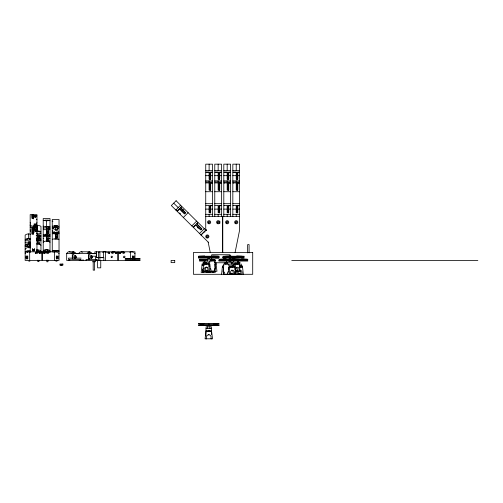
<?xml version="1.0" encoding="UTF-8"?>
<svg xmlns="http://www.w3.org/2000/svg" width="503" height="503" viewBox="0 0 503 503"><rect width="100%" height="100%" fill="white"/><g stroke="black" fill="none" stroke-linecap="round" stroke-linejoin="round"><path stroke-width="0.75" d="M235.329 264.044L234.983 269.765M235.649 270.601C236.894 269.948 236.963 270.853 235.643 270.212M236.517 270.463L235.567 270.413M233.637 265.465L233.763 264.044M205.444 271.343C203.401 271.626 206.299 271.658 205.947 271.324M205.419 271.482L204.954 271.601M205.74 271.538L205.35 271.538M205.859 271.381L205.689 271.695M206.84 270.18C209.5 270.513 205.274 270.501 206.764 270.256M207.154 270.249L207.437 270.564M207.406 270.52L206.651 270.413L207.079 270.526M231.135 273.632L231.581 273.242M231.795 273.544L231.72 273.242M231.87 273.494C232.707 273.022 231.223 273.896 231.399 273.324M239.409 273.544L239.862 273.324L238.818 273.638M239.296 273.211L238.799 273.657M221.571 274.298L222.464 265.898L223.967 265.898M223.376 274.298L223.621 272.041M227.444 274.298L227.689 272.041L228.771 272.041M228.274 272.041L228.815 267.074L232.166 267.03L232.166 265.898M229.249 274.298L229.921 265.898M235.058 274.298L235.303 272.041L236.391 272.041M235.894 272.041L236.045 270.62M236.869 274.298L237.278 270.539M231.424 273.431L231.097 273.45L231.877 273.431M239.503 273.381L238.655 273.443L239.044 273.28M208.449 334.803L208.802 334.772A2.257 2.257 0 0 1 211.059 337.029L211.059 338.84L212.53 338.84L211.625 331.609L205.979 331.565L205.073 338.84L206.544 338.84L206.544 337.029A2.257 2.257 0 0 1 208.802 334.772L209.147 334.803M115.061 252.475L117.01 252.475L116.815 253.185M120.852 252.475L120.651 253.185M107.887 252.475C109.786 251.425 110.44 253.556 108.654 253.38A0.679 0.679 0 0 1 107.975 252.701L107.975 252.475M235.096 252.475L239.61 230.116L239.61 205.721L237.806 205.721L237.806 212.725L236.221 212.725L236.221 205.84M132.66 258.819L132.66 256.077A1.641 0.327 -90 0 0 132.346 256.077L132.346 258.819M134.031 258.819L134.031 256.077A1.641 0.327 -90 0 0 133.71 256.077L133.71 258.819M69.401 259.818L69.339 260.384M231.292 273.217C230.393 273.953 230.833 273.035 231.424 273.494M239.491 273.494L239.403 273.632M175.811 210.015L180.59 205.205M182.048 211.109L182.841 210.311M183.344 217.497L188.122 212.687M191.838 225.929L196.616 221.125M199.515 233.493L204.287 228.683M200.955 234.926L205.733 230.116M201.087 235.052L206.243 229.858M238.812 273.248C238.296 274.324 238.158 272.607 238.743 273.557M231.638 270.256L232.172 270.262L231.638 270.237M203.482 260.611L203.407 259.699L203.3 260.611M204.237 231.877L205.054 231.864M199.452 259.699L206.261 259.699M205.733 170.486L212.505 170.486M214.768 170.486L221.54 170.486M223.804 170.486L230.575 170.486M232.832 170.486L239.61 170.486M205.733 175.679L209.116 175.679M209.342 175.679L210.474 175.679M210.7 175.679L212.505 175.679M214.768 175.679L218.151 175.679M218.377 175.679L219.509 175.679M219.736 175.679L221.54 175.679M223.804 175.679L227.186 175.679M227.413 175.679L228.544 175.679M228.771 175.679L230.575 175.679M232.832 175.679L236.221 175.679M236.448 175.679L237.579 175.679M237.806 175.679L239.61 175.679M205.733 180.879L212.505 180.879M214.768 180.879L221.54 180.879M223.804 180.879L230.575 180.879M232.832 180.879L239.61 180.879M205.733 182.004L212.505 182.004M214.768 182.004L221.54 182.004M223.804 182.004L230.575 182.004M232.832 182.004L239.61 182.004M224.363 183.136L223.804 183.136L223.804 205.494L227.413 205.494L227.413 212.587M233.398 183.136L232.832 183.136L232.832 205.494L236.448 205.494L236.448 212.587M209.342 186.569L210.474 186.569M218.377 186.569L219.509 186.569M227.413 186.569L228.544 186.569M236.448 186.569L237.579 186.569M205.733 191.718L212.505 191.718M214.768 191.718L221.54 191.718M223.804 191.718L230.575 191.718M232.832 191.718L239.61 191.718M205.733 203.69L212.505 203.69M214.768 203.69L221.54 203.69M223.804 203.69L230.575 203.69M232.832 203.69L239.61 203.69M224.363 205.721L223.804 205.721L223.804 216.68M233.398 205.721L232.832 205.721L232.832 216.68M205.733 209.11L209.116 209.11M210.7 209.11L212.505 209.11M214.768 209.11L218.151 209.11M219.736 209.11L221.54 209.11M223.804 209.11L227.186 209.11M228.771 209.11L230.575 209.11M232.832 209.11L236.221 209.11M237.806 209.11L239.61 209.11M205.733 214.303L212.505 214.303M214.768 214.303L221.54 214.303M223.804 214.303L230.575 214.303M232.832 214.303L239.61 214.303M31.985 215.888L36.952 215.888M34.129 216.215L36.386 216.215M205.733 216.34L222.559 216.34L222.559 252.475M239.61 216.34L222.785 216.34L222.785 252.475M34.808 217.013L35.707 217.013M33.563 218.145L31.985 218.145L31.985 214.649L30.174 214.649L30.174 251.802M36.386 219.434L36.952 219.434M52.255 221.163L52.821 221.163M52.255 221.578L52.821 221.578M34.129 225.47L36.386 225.47M54.06 225.658L57.223 225.658M30.174 225.828L32.211 225.828L32.211 233.958M34.129 225.828L33.336 225.828L33.336 233.958M34.808 225.828L35.707 225.828M36.386 225.828L36.952 225.828M43.22 226.187L43.786 226.187M48.753 226.413L49.998 226.413A4.081 1.056 0 0 1 43.22 226.413M45.704 226.646L47.508 226.646M54.06 226.954L57.223 226.954M30.174 227.18L31.985 227.18L31.985 234.184L33.563 234.184L33.563 227.18L36.952 227.18M34.129 227.394L34.808 227.394M35.707 227.394L36.386 227.394M43.22 227.934L46.836 227.934L46.836 233.486M47.961 227.934L49.998 227.934M43.22 228.155L43.786 228.155M48.187 228.155L49.998 228.155M52.255 228.123L53.702 228.123M32.211 229.33L33.336 229.33M43.22 229.676L46.609 229.676M48.187 229.676L49.998 229.676M52.255 230.355L52.821 230.355M46.836 231.43L47.961 231.43M52.255 232.782L52.821 232.782M48.187 233.166L46.609 233.166L46.609 227.62M36.354 233.21L37.8 233.21L37.8 238.032M40.963 233.21L38.926 233.21L38.926 238.875M52.255 233.744L59.033 233.744M36.216 235.637L37.574 235.637M39.152 235.637L40.963 235.637M37.8 236.341L38.926 236.341M38.926 236.599L40.963 236.599M43.22 236.655L49.998 236.655M55.871 236.913L56.996 236.913M57.223 237.793L55.644 237.793L55.644 232.883M39.152 238.032L40.963 238.032M43.22 238.409L43.786 238.409M47.961 238.409L49.998 238.409M54.739 239.082L56.543 239.082M57.788 239.321L59.033 239.321A4.081 1.056 0 0 0 52.255 239.321M36.669 239.472L38.473 239.472M30.683 239.661L29.444 239.661L29.444 239.019L27.634 239.019L27.634 239.661L25.15 239.661A4.081 2.886 0 0 1 30.457 238.718M46.836 240.189L47.961 240.189M25.15 240.78L28.765 240.78L28.765 244.037M36.354 240.748L40.963 240.748M43.22 241.025L43.786 241.025M48.187 241.025L49.998 241.025M25.15 242.792L28.539 242.792M28.765 243.333L29.891 243.333M37.8 243.339L38.926 243.339M27.634 245.175L29.444 245.175M30.683 245.954L29.444 245.954L29.444 244.609M25.15 246.407L29.891 246.407L29.891 247.872M32.657 249.765L34.468 249.765M32.657 249.991L34.468 249.991M25.15 251.802L41.975 251.802L41.975 260.384L25.15 260.384L25.15 235.184A4.081 2.886 0 0 1 30.457 234.247M59.033 251.802L42.202 251.802L42.202 260.384L59.033 260.384L59.033 219.534L52.255 219.534L52.255 252.066M94.872 253.606L94.872 251.802L117.916 251.802L117.916 260.384L66.685 260.384L66.685 253.606A4.081 2.873 90 0 1 69.068 251.802L73.557 251.802M81.09 251.802L89.584 251.802M43.22 252.041L46.836 252.041M47.961 252.041L49.998 252.041M36.354 252.255L37.8 252.255M38.926 252.255L40.963 252.255L40.963 226.363A4.081 2.037 0 0 0 36.266 225.57M35.273 252.475L37.461 252.475L37.461 253.38L35.273 253.38M39.127 252.475L41.076 252.475L41.076 253.38L39.127 253.38M45.056 252.475L43.107 252.475L43.107 253.38L45.056 253.38M111.207 252.475L113.395 252.701A0.679 0.679 0 0 1 112.722 253.38L112.27 253.38A0.679 0.679 0 0 1 111.591 252.701L111.591 252.475M120.99 252.475L119.041 252.475L119.242 253.185M124.845 252.475L122.657 252.701A0.679 0.679 0 0 0 123.336 253.38L123.788 253.38A0.679 0.679 0 0 0 124.467 252.701L124.467 252.475M72.652 252.701L74.193 252.701L74.193 253.606M88.673 252.701L90.219 252.701L90.219 253.606M66.685 253.606L95.495 253.606M204.702 255.958L199.069 256.228M212.606 255.958L218.245 256.228M230.915 255.958L225.438 256.228M236.706 255.958L242.182 256.228M92.332 256.203L95.495 256.203L95.495 261.736L92.332 261.736M198.339 256.228L218.968 256.228M223.47 256.228L244.15 256.228M198.339 256.668L218.968 256.668M223.47 256.668L244.15 256.668M222.559 256.995L224.231 256.995M198.339 257.58L218.968 257.58M223.47 257.58L244.15 257.58M98.5 257.674L96.312 257.674L96.312 251.802M99.952 257.674L103.599 257.674M215.328 257.901L218.943 257.901L218.943 256.631M226.4 257.901L222.785 257.901L222.785 256.995M198.339 258.033L218.968 258.033M223.47 258.033L244.15 258.033M81.09 258.127L68.465 258.127L68.465 260.384M207.638 258.127L209.669 258.127M232.795 258.127L234.826 258.127M89.352 258.573L88.874 258.573L88.874 259.781M125.172 258.573L140.098 258.573M125.172 259.02L140.098 259.02M225.929 258.988L220.289 259.259M233.015 258.988L227.909 259.259M233.832 258.988L239.466 259.259M241.446 258.988L247.086 259.259M199.452 259.259L214.479 259.259M219.566 259.259L247.809 259.259M71.533 259.479L78.896 259.479M81.058 260.384L80.857 259.68L79.927 259.479A0.679 0.679 0 0 0 79.254 260.158L79.254 260.384M203.514 259.705L203.074 259.705L203.099 260.611M210.631 259.699L214.479 259.699M219.566 259.699L247.809 259.699M125.172 259.925L140.098 259.925M213.882 260.158L215.328 260.158M218.943 260.158L220.389 260.158M140.098 260.384L118.142 260.384L118.142 251.802L134.967 251.802L134.967 259.026M291.759 260.384L477.85 260.384M199.452 260.611L206.261 260.611M210.631 260.611L214.479 260.611M219.566 260.611L247.809 260.611M199.452 261.063L215.328 261.063L215.328 259.856M247.809 261.063L218.943 261.063L218.943 259.856M28.765 261.145L29.891 261.145M228.865 261.158L230.896 261.158M237.762 261.158L238.516 261.158M205.048 262.195L203.168 262.195L203.168 264M227.167 262.283L232.587 262.283M237.498 262.283L240.208 262.283M214.768 262.755L226.96 262.755M214.567 262.868L216.07 262.868L216.07 264L214.938 264L214.938 269.055M226.627 262.868L224.784 262.868L224.784 264L226.381 264M206.155 264L202.036 264L202.036 265.131L204.287 265.131M237.297 264L239.321 264L239.321 262.868L233.732 262.868L233.732 261.063M203.916 265.175L202.036 265.175L201.143 272.406L203.69 272.406M239.202 265.898L242.427 265.898L243.32 274.298M239.591 267.074L242.427 267.074L240.076 267.03L240.076 265.898M209.764 269.011L210.845 269.011L211.09 271.268M204.853 271.224L214.938 271.224M235.064 271.224L237.724 271.224M205.381 271.268L202.828 271.268L203.728 264.044L209.72 264.044L210.26 269.011M211.782 271.268L208.016 271.268L208.016 269.463A2.257 1.955 -90 0 0 206.06 267.206A2.257 1.955 -90 0 0 204.105 269.463L204.105 271.268M236.957 271.268L240.12 271.268L239.321 264.044M204.96 271.545L205.802 271.538M203.168 272.356L206.658 272.356M208.795 272.356L213.253 272.356M210.091 272.406L206.324 272.406L206.324 270.595M223.596 274.254L241.295 274.254M198.54 323.523L203.96 323.523M213.643 323.523L219.063 323.523M203.96 323.882L200.578 323.794M213.643 323.882L217.026 323.794M198.54 324.24L219.063 324.24M198.54 325.145L219.063 325.145M198.54 325.598L219.063 325.598M207.783 325.692L209.82 325.692M205.979 330.433L211.625 330.433M205.979 331.609L211.625 331.609M205.979 338.789L211.625 338.789M206.249 230.626L198.201 222.634L196.924 223.917L201.892 228.852L200.779 229.972L195.812 225.042L193.422 227.444L208.437 242.352M182.507 209.022L183.362 209.87M183.463 209.971L183.853 210.361M173.711 203.155L178.2 207.613M197.339 227.35L198.295 228.305M175.893 209.298L176.855 210.254M179.577 212.958L180.539 213.913M206.664 230.286L205.733 229.349L205.733 205.721M115.401 253.185L115.206 252.475M208.154 242.075L210.267 252.475M235.706 274.298L234.807 265.898L228.79 265.898L228.79 264.094M214.913 269.011L215.278 272.406L212.725 272.406L212.725 270.897M213.303 270.897L213.467 272.406M209.405 272.406L208.613 264.044M207.431 270.897L207.594 272.406M249.079 252.927L249.079 244.615L247.639 244.615L247.639 252.927M242.05 274.298L242.05 272.494A2.257 1.955 -90 0 0 239.591 270.312M241.295 265.898L241.295 264.094L223.596 264.094L223.596 265.898M240.83 274.298L240.83 272.494A2.257 1.955 -90 0 0 239.623 270.407M240.176 265.898L240.176 267.03M239.786 265.898L239.786 267.03L239.686 265.898M239.082 271.268L239.082 269.463A2.257 1.597 -90 0 0 237.485 267.206A2.257 1.597 -90 0 0 235.888 269.463L235.888 271.268M238.856 262.283L238.856 263.49M238.139 274.298L238.139 272.494A2.257 1.955 -90 0 1 238.711 270.897M237.724 261.063L237.724 262.868M237.579 179.521L237.579 172.07L239.61 172.07L239.61 164.16L232.832 164.16L232.832 172.07L236.448 172.07L236.448 179.15M237.579 182.91L237.579 190.367M237.579 212.951L237.579 205.494L239.61 205.494L239.61 183.136L237.806 183.136L237.806 190.14L236.221 190.14L236.221 183.249M237.485 262.868L237.485 264M237.341 262.868L237.341 264M237.359 271.268L237.359 269.463A2.257 1.597 -90 0 0 236.372 267.376M237.165 262.868L237.165 264L233.732 264L233.732 266.162M237.02 262.868L237.02 264M236.448 182.91L236.448 190.002M236.221 164.16L236.221 170.486M236.221 180.879L236.221 182.004M236.221 214.303L236.221 216.34M235.329 262.868L235.329 264M234.436 274.298L234.436 272.494A2.257 1.955 -90 0 0 232.474 270.237A2.257 1.955 -90 0 0 230.519 272.494L230.519 274.298M233.216 274.298L233.216 272.494A2.257 1.955 -90 0 0 231.512 270.256M232.562 265.898L232.562 267.03M232.461 265.898L232.461 267.03L234.807 267.03L228.815 267.074L228.79 269.193M232.229 262.283L232.229 264.094M232.065 265.898L232.065 267.03M231.235 262.283L231.235 264.094M230.575 216.68L230.575 205.721L228.771 205.721L228.771 212.725L227.186 212.725L227.186 205.84M230.009 256.285L230.009 254.738L211.719 254.738L211.719 256.285M230.009 257.832L230.009 259.498M228.544 179.521L228.544 172.07L230.575 172.07L230.575 164.16L223.804 164.16L223.804 172.07L227.413 172.07L227.413 179.15M228.544 182.91L228.544 190.367M228.544 212.951L228.544 205.494L230.575 205.494L230.575 183.136L228.771 183.136L228.771 190.14L227.186 190.14L227.186 183.249M227.532 262.283L227.532 264.094M227.413 182.91L227.413 190.002M227.186 164.16L227.186 170.486M227.186 180.879L227.186 182.004M227.186 214.303L227.186 216.34M226.381 261.063L226.381 262.868M224.118 274.298L224.118 272.041L223.036 272.041L223.571 267.074L222.464 267.03L223.571 267.074L223.596 272.085M221.54 216.68L221.54 205.721L219.736 205.721L219.736 212.725L218.151 212.725L218.151 205.84M219.849 221.069L219.849 223.426M219.509 179.521L219.509 172.07L221.54 172.07L221.54 164.16L214.768 164.16L214.768 172.07L218.377 172.07L218.377 179.15M219.509 182.91L219.509 190.367M219.509 212.951L219.509 205.494L221.54 205.494L221.54 183.136L219.736 183.136L219.736 190.14L218.151 190.14L218.151 183.249M218.83 323.523L198.773 323.523M218.377 182.91L218.377 190.002M218.377 212.587L218.377 205.494L214.768 205.494L214.768 183.136M218.151 164.16L218.151 170.486M218.151 180.879L218.151 182.004M218.151 214.303L218.151 216.34M217.026 325.013L217.026 325.598M214.938 261.063L214.938 262.868M214.768 205.721L214.768 216.68M212.505 216.68L212.505 205.721L210.7 205.721L210.7 212.725L209.116 212.725L209.116 205.84M211.719 257.832L211.719 259.498M211.625 334.457L211.625 328.629L205.979 328.629L205.979 335.903M211.511 328.629L211.511 326.818L206.092 326.818L206.092 328.629M211.002 259.252L211.002 261.063M210.474 179.521L210.474 172.07L212.505 172.07L212.505 164.16L205.733 164.16L205.733 172.07L209.342 172.07L209.342 179.15M210.474 182.91L210.474 190.367M210.474 212.951L210.474 205.494L212.505 205.494L212.505 183.136L210.7 183.136L210.7 190.14L209.116 190.14L209.116 183.249M209.896 326.818L209.896 328.629M209.745 261.063L209.745 262.868L203.728 262.868L203.728 264M209.745 266.886L209.745 264L206.368 264L206.368 262.868M209.342 182.91L209.342 190.002M209.342 212.587L209.342 205.494L205.733 205.494L205.733 183.136M209.116 164.16L209.116 170.486M209.116 180.879L209.116 182.004M209.116 214.303L209.116 216.34M209.028 324.24L209.028 325.145M209.028 330.433L209.028 331.565M209.022 324.24L208.996 325.145M208.915 324.24L208.915 325.145M208.802 324.24L208.745 325.145M208.613 262.868L208.613 264M208.688 324.24L208.607 325.145L208.582 324.24M208.575 330.433L208.575 331.565M207.708 326.818L207.708 328.629M207.299 259.252L207.299 261.063M206.469 262.868L206.469 264M206.073 262.868L206.073 264M205.972 262.868L205.972 264M205.318 271.268L205.318 269.463A2.257 1.955 -90 0 1 207.022 267.225M204.853 261.063L204.853 262.868M203.633 270.595L203.633 272.406M203.407 259.699L203.401 260.611M203.225 259.705L203.187 260.611M202.413 272.406L202.413 270.595A2.257 1.955 -90 0 1 203.388 268.64M200.578 325.013L200.578 325.598M130.453 251.802L130.453 258.825M105.624 251.802L105.624 260.384M103.844 260.384L103.844 257.448L96.438 257.448L96.438 251.802M103.511 251.802L103.511 257.448M100.751 260.384L100.751 267.835L97.588 267.835L97.588 260.384M99.89 260.384L99.89 252.072L98.45 252.072L98.45 260.384M97.154 260.384L97.154 259.479L86.107 259.479L86.107 260.384M96.777 259.479L96.777 259.818M95.884 259.479L95.884 260.384M94.633 261.736L94.633 270.142L93.193 270.142L93.193 261.736M89.176 258.573L89.176 259.781M88.949 252.701L88.949 253.606M88.779 259.705L88.779 256.995A3.389 2.402 -90 0 1 91.181 253.606M88.478 253.606L88.478 259.63M83.001 259.479L83.001 260.384M72.922 252.701L72.922 253.606M72.614 258.347L72.614 256.995A3.389 2.402 -90 0 1 75.016 253.606M72.294 253.606L72.294 258.303M69.276 260.384L69.276 260.158A0.679 0.478 -90 0 1 69.754 259.479L70.074 259.479A0.679 0.478 -90 0 1 70.483 259.818M62.202 265.15L62.202 264.584L60.624 264.584L60.624 265.15M61.636 264.584L61.636 265.15M61.19 264.584L61.19 265.15M57.223 227.186L57.223 225.426L54.06 225.426L54.06 227.186M57.223 228.268L57.223 230.613L55.644 230.613L55.644 227.828M57.223 233.486L57.223 238.045M56.996 233.386L56.996 238.133M56.996 260.277L56.996 261.145L55.871 261.145L55.871 260.277M56.543 227.186L56.543 226.312L54.739 226.312L54.739 227.186M55.871 233.744L55.871 238.133M54.513 251.802L54.513 260.384M49.998 252.317L49.998 218.547L43.22 218.547L43.22 252.317M48.187 227.62L48.187 233.417M48.187 237.636L48.187 241.233L46.609 241.182L46.609 237.636M47.961 227.689L47.961 233.826M47.961 236.655L47.961 241.415M47.961 260.013L47.961 261.786L46.836 261.786L46.836 260.013M47.508 234.694L45.704 234.694M46.836 236.655L46.836 241.069M46.609 220.767L46.609 226.878M46.609 234.222L46.609 235.316M44.912 252.475L44.912 253.38M39.265 252.475L39.265 253.38M39.152 234.65L39.152 238.674M39.152 242.314L39.152 244.571M38.926 240.748L38.926 244.175M38.926 260.177L38.926 261.623L37.8 261.623L37.8 260.177M38.473 239.315L38.473 240.113L40.963 240.113A4.081 2.886 0 0 0 36.266 238.988M37.8 240.748L37.8 244.043M37.574 225.463L37.574 230.94M37.574 234.65L37.574 238.831M37.574 242.314L37.574 243.974M36.952 251.802L36.952 214.649L36.386 214.649L36.386 216.68L34.129 216.68L34.129 214.649L33.563 214.649L33.563 218.396M36.669 231.393L36.669 231.845M36.669 239.315L36.669 240.113M36.669 251.349L36.669 250.569L38.473 250.569L38.473 251.349L40.963 251.349A4.081 3.534 0 0 0 36.266 249.972M35.707 217.34L35.707 214.649L34.808 214.649L34.808 217.34M35.65 252.475L35.65 253.38M34.468 248.369L34.468 250.896L32.657 250.896L32.657 248.369M33.336 218.899L33.336 214.485L32.211 214.485L32.211 218.56M30.117 242.339L30.117 244.037M29.891 240.78L29.891 244.2M29.683 251.802L29.683 260.384M29.444 252.317L29.444 251.443L27.634 251.443L27.634 252.317M28.765 246.407L28.765 247.872M28.539 233.908L28.539 238.384M28.539 242.339L28.539 244.389M27.634 244.609L27.634 245.954L25.15 245.954A4.081 3.534 0 0 1 30.457 244.804M224.061 272.494A2.257 1.955 -90 0 1 224.08 272.198M36.952 222.666A4.081 4.081 0 0 1 36.537 223.181M30.589 223.181A4.081 4.081 0 0 1 30.174 222.666M36.952 225.344A4.081 2.886 0 0 1 36.537 225.715M30.589 225.715A4.081 2.886 0 0 1 30.174 225.344M36.537 230.185A4.081 2.886 0 0 0 36.952 229.814L35.594 229.777L35.594 231.361L40.963 231.845A4.081 2.037 0 0 0 36.266 231.047M30.589 230.185A4.081 2.886 0 0 1 30.174 229.814M36.952 224.803A4.081 3.534 0 0 1 36.537 225.256M30.589 225.256A4.081 3.534 0 0 1 30.174 224.803M36.952 230.789A4.081 3.534 0 0 1 36.537 231.242M34.229 232.311A4.081 3.534 0 0 1 32.902 232.311M30.589 231.242A4.081 3.534 0 0 1 30.174 230.789M49.998 220.301A4.081 1.056 0 0 1 43.22 220.301M43.22 234.694A4.081 1.056 0 0 1 49.998 234.694M59.033 232.958A4.081 2.037 0 0 1 52.255 232.958M25.15 249.224A4.081 3.942 0 0 1 30.457 247.941M25.15 252.317A4.081 3.942 0 0 1 30.457 251.035M43.22 242.301A4.081 2.886 0 0 1 49.998 242.301M25.15 253.606A4.081 4.081 0 0 1 25.565 253.084M26.621 252.28A4.081 4.081 0 0 1 30.457 252.28M25.15 245.389A4.081 3.534 0 0 1 30.457 244.244M44.685 252.28A4.081 4.081 0 0 1 48.527 252.28M36.266 243.986A4.081 3.534 0 0 1 40.963 245.363M53.72 252.28A4.081 4.081 0 0 1 57.562 252.28M58.618 253.084A4.081 4.081 0 0 1 59.033 253.606M36.266 238.189A4.081 2.886 0 0 1 40.963 239.315M59.033 227.714A4.081 3.942 0 0 1 52.255 227.714M59.033 226.08A4.081 3.942 0 0 1 52.255 226.08M36.266 252.016A4.081 4.081 0 0 1 39.492 252.28M102.555 252.28A4.081 4.081 0 0 1 106.397 252.28M111.591 252.28A4.081 4.081 0 0 1 115.432 252.28M120.626 252.28A4.081 4.081 0 0 1 124.467 252.28M129.661 252.28A4.081 4.081 0 0 1 133.496 252.28M134.553 253.084A4.081 4.081 0 0 1 134.967 253.606M117.01 252.701A0.679 0.679 0 0 1 116.331 253.38L115.879 253.38A0.679 0.679 0 0 1 115.206 252.701M109.786 252.701A0.679 0.679 0 0 1 109.107 253.38M120.852 252.701A0.679 0.679 0 0 1 120.173 253.38L119.72 253.38A0.679 0.679 0 0 1 119.041 252.701M80.379 259.479A0.679 0.679 0 0 1 81.058 260.158M91.577 258.366A1.578 1.119 -90 0 1 91.577 255.625M92.288 257.687A0.723 0.516 -90 0 1 91.628 257.02A0.723 0.516 -90 0 1 92.256 256.291M94.061 253.719A3.389 2.402 -90 0 1 94.683 253.606M92.967 253.719A3.389 2.402 -90 0 1 94.243 253.732M71.168 253.606A4.081 2.873 -90 0 1 75.947 253.606M78.198 253.606A3.389 2.402 -90 0 1 78.82 253.719M76.783 253.719A3.389 2.402 -90 0 1 78.022 253.719M69.068 251.802A4.081 2.873 -90 0 1 70.42 252.28M77.896 253.719A3.389 2.402 -90 0 1 78.518 253.606M76.242 257.611A0.723 0.516 -90 0 1 75.456 257.02A0.723 0.516 -90 0 1 76.211 256.36M78.701 253.606A4.081 2.873 -90 0 1 82.442 252.28M87.195 253.606A4.081 2.873 -90 0 1 91.974 253.606M75.576 258.366A1.578 1.119 -90 0 0 75.576 255.625L74.457 255.625A1.578 1.119 -90 0 0 74.457 258.366M75.412 258.366A1.578 1.119 -90 0 1 75.412 255.625M94.419 253.606A3.389 2.402 -90 0 1 95.036 253.732M25.93 257.228L26.125 258.9A1.641 0.327 -90 0 0 26.445 258.712L26.376 255.989A1.641 0.327 -90 0 0 26.055 256.184L25.93 257.228M27.307 257.152L27.483 258.869A1.641 0.327 -90 0 0 27.803 258.756L27.766 256.021A1.641 0.327 -90 0 0 27.445 256.14L27.307 257.152M56.261 257.039L56.405 258.819A1.641 0.327 -90 0 0 56.726 258.819L56.726 256.077A1.641 0.327 -90 0 0 56.405 256.077L56.261 257.039M57.625 257.039L57.776 258.819A1.641 0.327 -90 0 0 58.097 258.819L58.097 256.077A1.641 0.327 -90 0 0 57.776 256.077L57.625 257.039M176.1 200.754L171.328 205.557L176.937 211.128L179.483 208.563L184.45 213.498L185.249 212.7L180.275 207.764L181.709 206.324L176.1 200.754M179.64 209.047L177.257 211.449L193.121 227.205L195.667 224.64L200.634 229.575L201.433 228.771L196.466 223.841L197.899 222.395L182.029 206.639L180.759 207.921L185.726 212.857L184.614 213.976L179.64 209.047M206.4 267.219L206.966 267.231L206.4 267.219M209.116 172.296L205.733 172.296L205.733 182.91L212.505 182.91L212.505 172.296L210.7 172.296L210.7 179.294L209.116 179.294L209.116 172.296M218.151 172.296L214.768 172.296L214.768 182.91L221.54 182.91L221.54 172.296L219.736 172.296L219.736 179.294L218.151 179.294L218.151 172.296M227.186 172.296L223.804 172.296L223.804 182.91L230.575 182.91L230.575 172.296L228.771 172.296L228.771 179.294L227.186 179.294L227.186 172.296M236.221 172.296L232.832 172.296L232.832 182.91L239.61 182.91L239.61 172.296L237.806 172.296L237.806 179.294L236.221 179.294L236.221 172.296M48.187 220.125L45.025 220.125L45.025 220.534L48.187 220.534L48.187 220.125M36.386 223.904L34.129 223.904L34.129 231.248L36.386 231.248L36.386 223.904M35.707 224.357L34.808 224.357L34.808 230.343L35.707 230.343L35.707 224.357M54.739 231.984L52.255 231.984A4.081 2.037 0 0 0 59.033 231.984L56.543 231.984L56.543 232.43L54.739 232.43L54.739 231.984M47.508 235.549L43.22 235.781A4.081 1.056 0 0 1 49.998 235.781L47.508 235.549M47.508 250.129L45.704 250.129L45.704 250.764L43.22 250.764A4.081 2.886 0 0 1 49.998 250.764L47.508 250.764L47.508 250.129M56.543 250.645L52.255 250.884A4.081 1.056 0 0 1 59.033 250.884L56.543 250.645M48.527 252.475L46.722 252.475L46.722 253.38L48.527 253.38L48.527 252.475M252.707 252.475L193.435 252.475L193.435 274.298L252.707 274.298L252.707 252.475M91.747 255.625L90.622 255.625A1.578 1.119 -90 0 0 90.622 258.366L91.747 258.366A1.578 1.119 -90 0 0 91.747 255.625M174.736 260.384L171.127 260.384L171.127 262.641L174.736 262.641L174.736 260.384M62.881 264.018L59.945 264.018L59.945 265.15L62.881 265.15L62.881 264.018M216.07 264.044L214.963 264.044L215.498 269.011L214.416 269.011L214.416 271.268L216.963 271.268L216.07 264.044M208.33 223.609A1.578 1.578 0 0 0 210.7 222.244A1.578 1.578 0 0 0 208.33 220.874A1.578 1.578 0 0 0 208.33 223.609M217.793 222.867A0.723 0.723 0 0 0 218.874 222.244A0.723 0.723 0 0 0 217.793 221.616A0.723 0.723 0 0 0 217.793 222.867M217.365 223.609A1.578 1.578 0 0 0 219.736 222.244A1.578 1.578 0 0 0 217.365 220.874A1.578 1.578 0 0 0 217.365 223.609M208.758 222.867A0.723 0.723 0 0 0 209.839 222.244A0.723 0.723 0 0 0 208.758 221.616A0.723 0.723 0 0 0 208.758 222.867M206.94 237.095A0.723 0.723 0 0 0 208.072 236.555A0.723 0.723 0 0 0 207.041 235.844A0.723 0.723 0 0 0 206.94 237.095M206.236 237.623A1.578 1.578 0 0 0 208.877 236.9A1.578 1.578 0 0 0 206.934 234.976A1.578 1.578 0 0 0 206.236 237.623M235.813 222.835A0.723 0.723 0 0 0 236.944 222.301A0.723 0.723 0 0 0 235.913 221.59A0.723 0.723 0 0 0 235.813 222.835M235.234 223.477A1.578 1.578 0 0 0 237.787 222.477A1.578 1.578 0 0 0 235.649 220.767A1.578 1.578 0 0 0 235.234 223.477M226.778 222.835A0.723 0.723 0 0 0 227.909 222.301A0.723 0.723 0 0 0 226.878 221.59A0.723 0.723 0 0 0 226.778 222.835M226.4 223.609A1.578 1.578 0 0 0 228.771 222.244A1.578 1.578 0 0 0 226.4 220.874A1.578 1.578 0 0 0 226.4 223.609M111.415 257.461A0.679 0.679 0 0 0 112.446 256.895A0.679 0.679 0 0 0 111.44 256.291A0.679 0.679 0 0 0 111.415 257.461M123.889 257.479A0.723 0.723 0 0 0 125.014 256.939A0.723 0.723 0 0 0 123.983 256.228A0.723 0.723 0 0 0 123.889 257.479"/></g></svg>
